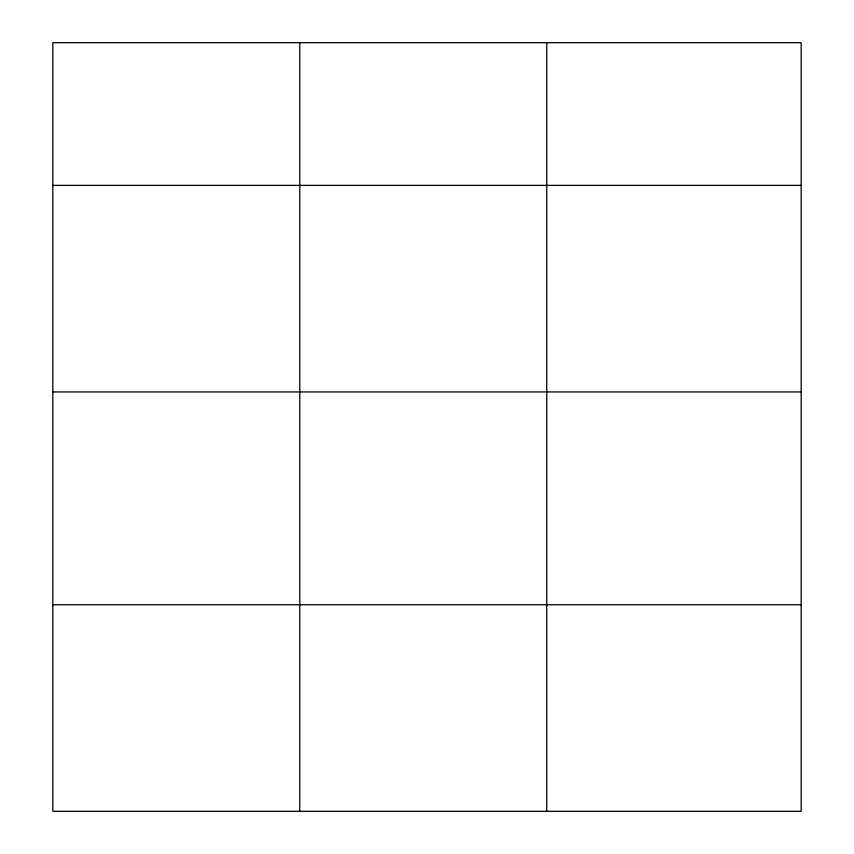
<?xml version="1.0" encoding="UTF-8"?>
<svg xmlns="http://www.w3.org/2000/svg" width="854" height="854" viewBox="0 0 854 854"><rect width="100%" height="100%" fill="white"/><g stroke="black" fill="none" stroke-linecap="round" stroke-linejoin="round"><path stroke-width="1.28" d="M801.18 391.933L801.18 42.7L52.82 42.7L52.82 811.3L801.18 811.3L801.18 391.933L52.82 391.933M52.82 185.382L801.18 185.382M52.82 604.749L801.18 604.749M546.741 42.7L546.741 811.3M299.775 42.7L299.775 811.3"/></g></svg>
